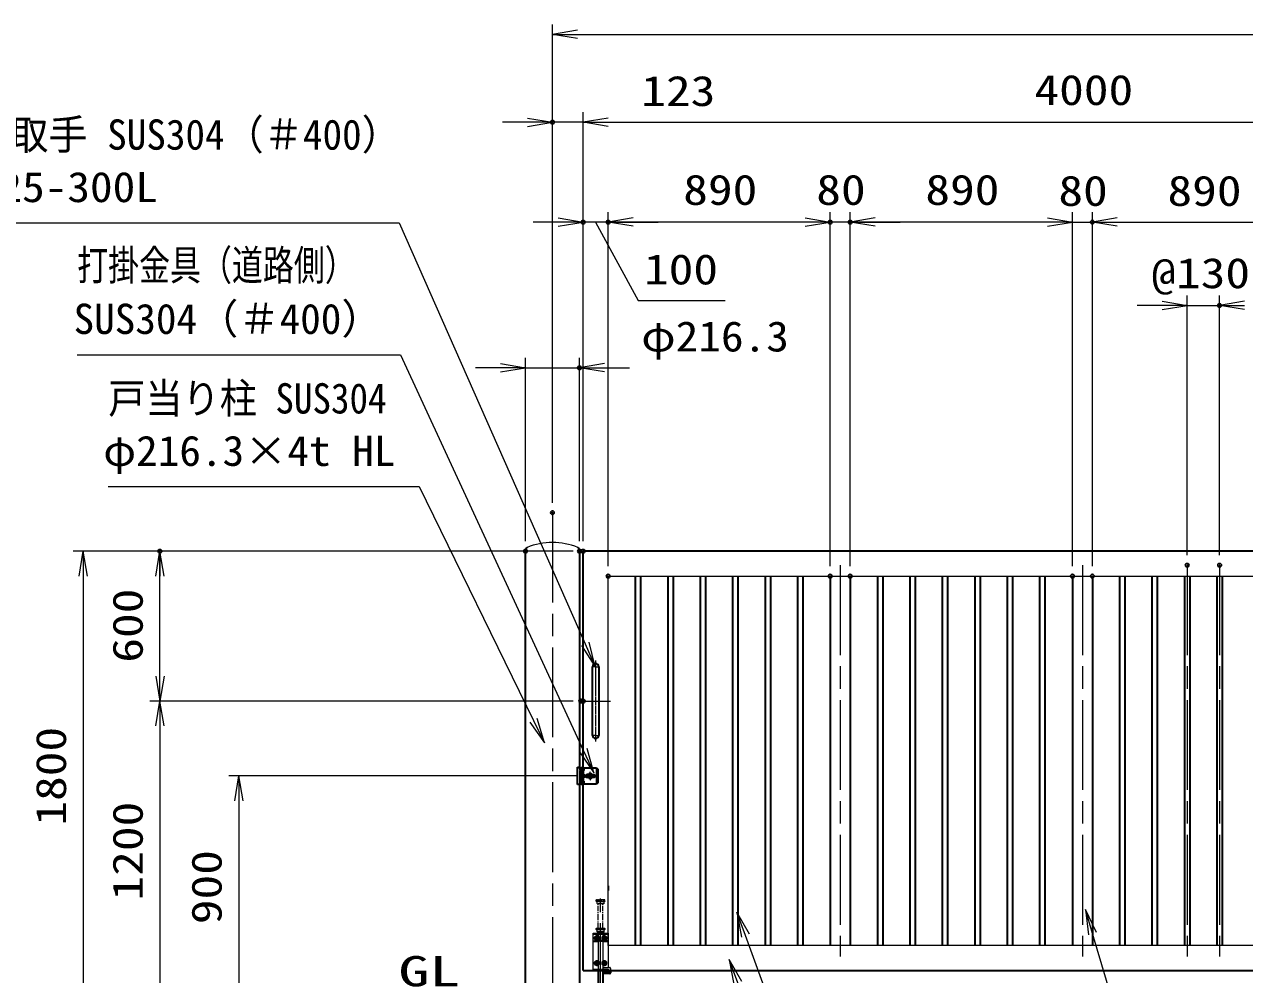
# Model space of a CAD drawing. Units: millimetres at full size. Extents: x -11880 to 11880, y -8400 to 8400.
# Drawn here: x -1381 to 3508, y -549 to 3257 of the extents above; entities that cross this region are included whole.
import ezdxf
from ezdxf.enums import TextEntityAlignment as Align

# ---------------------------------------------------------------- set-up
doc = ezdxf.new("R2010")
doc.units = ezdxf.units.MM
doc.header["$LTSCALE"] = 30
doc.header["$PDMODE"] = 32
doc.header["$PDSIZE"] = 15
for name, pattern in [('DASHED', [7.5, 6, -1.5]), ('USER1', [18, 12, -1.5, 3, -1.5]), ('USER2', [9, 6, -0.75, 1.5, -0.75]), ('USER3', [1.125, 0.75, -0.125, 0.125, -0.125])]:
    doc.linetypes.add(name, pattern=pattern)
for name, color, linetype, lineweight in [('0-1_外形線', 7, 'Continuous', 35), ('0-2_軸線', 200, 'USER1', 15), ('0-3_細線', 2, 'Continuous', 35), ('0-4_寸法線', 4, 'Continuous', 18), ('0-5_0', 7, 'Continuous', 18), ('0-7_隠れ線', 140, 'DASHED', 18), ('0-E_AM_0N', 7, 'Continuous', 50), ('1-0_AM_7N', 6, 'USER2', 18), ('1-2_想像線', 112, 'USER3', 15)]:
    doc.layers.add(name, color=color, linetype=linetype, lineweight=lineweight)
doc.layers.add('0-6_Defpoints', color=7, linetype='Continuous')
doc.layers.add('1-3_文字2', color=254, linetype='Continuous')
doc.styles.add('ＭＳ ゴシック', font='')
doc.styles.get('ＭＳ ゴシック').set_extended_font_data('MS Gothic')

# ---------------------------------------------------------------- blocks, each defined once
blk = doc.blocks.new('_Open')
at = {"layer": '0-5_0', "color": 4}
blk.add_line((-30, 5), (0, 0), dxfattribs=at)
blk.add_lwpolyline([(-30, -5), (0, 0), (-30, 0)], dxfattribs=at)
blk = doc.blocks.new('A$C130E4F3B')
at = {"layer": '0-1_外形線'}
for p, q in [((-375, -4125), (-375, 4125)), ((375, 4125), (375, -4125))]:
    blk.add_line(p, q, dxfattribs=at)
for centre, start, end in [((0, 4125), 0, 180), ((0, -4125), 180, 0)]:
    blk.add_arc(centre, 375, start, end, dxfattribs=at)
at = {"layer": '0-2_軸線'}
for p, q in [((0, 4877.9), (0, -4877.9)), ((0, 4125), (-412.5, 4125)), ((0, 4125), (412.5, 4125)), ((0, -4125), (-412.5, -4125)), ((0, -4125), (412.5, -4125))]:
    blk.add_line(p, q, dxfattribs=at)
at = {"layer": '0-2_軸線', "linetype": 'USER2'}
blk.add_line((-1779.7, 0), (1779.7, 0), dxfattribs=at)
blk = doc.blocks.new('U30')
at = {"layer": '0-E_AM_0N'}
blk.add_lwpolyline([(645, 3787.4), (450, 3674.8), (255, 3787.4), (255, 4012.6), (450, 4125.2), (645, 4012.6)], close=True, dxfattribs=at)
blk.add_circle((450, 3900), 195, dxfattribs=at)
blk.add_circle((450, 3900), 195, dxfattribs=at)
at = {"layer": '1-0_AM_7N'}
for p, q in [((697.7, 3900), (202.3, 3900)), ((450, 4147.7), (450, 3652.3))]:
    blk.add_line(p, q, dxfattribs=at)
blk = doc.blocks.new('U31')
at = {"layer": '0-E_AM_0N'}
blk.add_lwpolyline([(-255, 3787.4), (-450, 3674.8), (-645, 3787.4), (-645, 4012.6), (-450, 4125.2), (-255, 4012.6)], close=True, dxfattribs=at)
blk.add_circle((-450, 3900), 195, dxfattribs=at)
blk.add_circle((-450, 3900), 195, dxfattribs=at)
at = {"layer": '1-0_AM_7N'}
for p, q in [((-202.3, 3900), (-697.7, 3900)), ((-450, 4147.7), (-450, 3652.3))]:
    blk.add_line(p, q, dxfattribs=at)
blk = doc.blocks.new('U32')
at = {"layer": '0-E_AM_0N'}
blk.add_lwpolyline([(645, 787.4), (450, 674.8), (255, 787.4), (255, 1012.6), (450, 1125.2), (645, 1012.6)], close=True, dxfattribs=at)
blk.add_circle((450, 900), 195, dxfattribs=at)
blk.add_circle((450, 900), 195, dxfattribs=at)
at = {"layer": '1-0_AM_7N'}
for p, q in [((697.7, 900), (202.3, 900)), ((450, 1147.7), (450, 652.3))]:
    blk.add_line(p, q, dxfattribs=at)
blk = doc.blocks.new('U33')
at = {"layer": '0-E_AM_0N'}
blk.add_lwpolyline([(-255, 787.4), (-450, 674.8), (-645, 787.4), (-645, 1012.6), (-450, 1125.2), (-255, 1012.6)], close=True, dxfattribs=at)
blk.add_circle((-450, 900), 195, dxfattribs=at)
blk.add_circle((-450, 900), 195, dxfattribs=at)
at = {"layer": '1-0_AM_7N'}
for p, q in [((-202.3, 900), (-697.7, 900)), ((-450, 1147.7), (-450, 652.3))]:
    blk.add_line(p, q, dxfattribs=at)
blk = doc.blocks.new('S56')
at = {"layer": '0-4_寸法線'}
for points in [[(22615939.4, 80384407.4), (22667515.4, 80384407.4), (22689879.3, 80333799.8), (22691091.9, 80331055.8)], [(22689422, 80333597.7), (22691091.9, 80331055.8), (22690336.7, 80334001.9)]]:
    blk.add_lwpolyline(points, dxfattribs=at)
at = {"layer": '0-4_寸法線', "color": 254, "style": 'ＭＳ ゴシック'}
for s, width, p in [('両取手 SUS304（＃400）', 0.95, (22615939.4, 80392108)), ('φ25-300L', 1.1, (22615334.6, 80385808))]:
    blk.add_text(s, height=3637, dxfattribs=dict(at, width=width)).set_placement(p, align=Align.BOTTOM_LEFT)
blk = doc.blocks.new('S57')
at = {"layer": '0-4_寸法線'}
for points in [[(22628815.3, 80368561.1), (22667690.5, 80368561.1), (22689653, 80321031.1), (22690911.4, 80318307.7)], [(22689199.1, 80320821.3), (22690911.4, 80318307.7), (22690106.9, 80321240.8)]]:
    blk.add_lwpolyline(points, dxfattribs=at)
at = {"layer": '0-4_寸法線', "color": 254, "style": 'ＭＳ ゴシック', "width": 0.75}
blk.add_text('打掛金具（道路側）', height=3637, dxfattribs=at).set_placement((22628815.3, 80376412.8), align=Align.BOTTOM_LEFT)
at = {"layer": '0-4_寸法線', "color": 254, "style": 'ＭＳ ゴシック'}
blk.add_text('SUS304（＃400）', height=3637, dxfattribs=at).set_placement((22628383.3, 80369961.6), align=Align.BOTTOM_LEFT)
blk = doc.blocks.new('PRCIRCLE')
at = {"layer": '0-5_0'}
blk.add_line((-30, 0), (30, 0), dxfattribs=at)
blk = doc.blocks.new('fhfhsfhshs')
at = {"layer": '0-1_外形線'}
blk.add_line((-856.2, -975), (-856.2, 975), dxfattribs=at)
blk.add_line((-856.2, -975), (-856.2, 975), dxfattribs=at)
at = {"layer": '0-2_軸線'}
for p, q in [((-1050, 1105.8), (-1050, -1105.8)), ((0, 0), (-541.4, 0)), ((0, 0), (0, 541.4)), ((0, 0), (541.4, 0)), ((0, 0), (0, -541.4))]:
    blk.add_line(p, q, dxfattribs=at)
at = {"layer": '0-3_細線'}
for p, q in [((-1536.3, -1035), (-1536.3, 1035)), ((-1536.3, 1035), (-1230, 1035)), ((-1230, 1035), (-1230, -1035)), ((-1230, 975), (-870, 975)), ((-780, 630), (-1230, 630)), ((-780, 225), (-1230, 225)), ((-870, 975), (750, 975)), ((-870, 975), (-870, -975)), ((-780, 975), (-780, 630)), ((-780, 225), (-780, -225)), ((-450, 150), (-259.8, 150)), ((-420, -75), (-420, 75)), ((-420, 75), (420, 75)), ((259.8, 150), (450, 150)), ((420, 75), (420, -75)), ((750, 975), (900, 825)), ((750, 975), (750, -975)), ((900, 825), (900, -825)), ((-1230, -1035), (-1536.3, -1035)), ((-780, -225), (-1230, -225)), ((-1230, -630), (-780, -630)), ((-870, -975), (-1230, -975)), ((750, -975), (-870, -975)), ((-780, -630), (-780, -975)), ((-450, -150), (-259.8, -150)), ((420, -75), (-420, -75)), ((259.8, -150), (450, -150)), ((900, -825), (750, -975))]:
    blk.add_line(p, q, dxfattribs=at)
for centre, radius, start, end in [((-450, 0), 150, 90, 270), ((0, 0), 300, 30, 150), ((450, 0), 150, 270, 90), ((0, 0), 300, 210, 330)]:
    blk.add_arc(centre, radius, start, end, dxfattribs=at)
at = {"layer": '0-7_隠れ線'}
for p, q in [((-1536.3, 975), (-1230, 975)), ((-1290, 1035), (-1290, -1035)), ((-1140, 975), (-1140, -975)), ((-960, 975), (-960, -975)), ((-1536.3, -975), (-1230, -975))]:
    blk.add_line(p, q, dxfattribs=at)
at = {"layer": '0-7_隠れ線', "xscale": 12.5, "yscale": 12.5}
blk.add_blockref('PRCIRCLE', (0, 0), dxfattribs=at)
blk = doc.blocks.new('S58')
at = {"layer": '0-4_寸法線'}
for points in [[(22632556.6, 80352704), (22669934.2, 80352704), (22683657.9, 80324614.8), (22684974.8, 80321919.3)], [(22683208.6, 80324395.3), (22684974.8, 80321919.3), (22684107.1, 80324834.3)]]:
    blk.add_lwpolyline(points, dxfattribs=at)
at = {"layer": '0-4_寸法線', "color": 254, "style": 'ＭＳ ゴシック'}
for s, width, p in [('戸当り柱 SUS304', 0.9, (22632556.6, 80360404.5)), ('φ216.3×4t HL', 1.05, (22631951.8, 80354104.5))]:
    blk.add_text(s, height=3637, dxfattribs=dict(at, width=width)).set_placement(p, align=Align.BOTTOM_LEFT)
blk = doc.blocks.new('S64')
at = {"layer": '0-4_寸法線'}
for points in [[(22759559.1, 80246683.9), (22725032.7, 80246683.9), (22708214.7, 80293054), (22707191.9, 80295874.2)], [(22708684.8, 80293224.5), (22707191.9, 80295874.2), (22707744.7, 80292883.5)]]:
    blk.add_lwpolyline(points, dxfattribs=at)
at = {"layer": '0-4_寸法線', "color": 254, "style": 'ＭＳ ゴシック'}
for s, width, p in [('SUS304', 1.2, (22728800.7, 80254384.5)), ('100x50x2t HL', 1.15, (22728368.7, 80248084.5))]:
    blk.add_text(s, height=3637, dxfattribs=dict(at, width=width)).set_placement(p, align=Align.BOTTOM_LEFT)
blk = doc.blocks.new('S65')
at = {"layer": '0-4_寸法線'}
for points in [[(22758121.8, 80262960.6), (22722155.4, 80262960.6), (22709144.7, 80298740.7), (22708119.5, 80301560.1)], [(22709614.6, 80298911.6), (22708119.5, 80301560.1), (22708674.8, 80298569.9)]]:
    blk.add_lwpolyline(points, dxfattribs=at)
at = {"layer": '0-4_寸法線', "color": 254, "style": 'ＭＳ ゴシック', "width": 1.2}
for s, p in [('SUS304', (22725923.4, 80270661.2)), ('30x20x1.5t HL', (22725923.4, 80264361.2))]:
    blk.add_text(s, height=3637, dxfattribs=at).set_placement(p, align=Align.BOTTOM_LEFT)
blk = doc.blocks.new('S66')
at = {"layer": '0-4_寸法線'}
for points in [[(22793733.3, 80263240.8), (22761510.9, 80263240.8), (22750856.2, 80298992.8), (22749999.4, 80301867.8)], [(22751335.4, 80299135.6), (22749999.4, 80301867.8), (22750377.1, 80298850)]]:
    blk.add_lwpolyline(points, dxfattribs=at)
at = {"layer": '0-4_寸法線', "color": 254, "style": 'ＭＳ ゴシック'}
for s, width, p in [('SUS304', 1.2, (22765278.9, 80270941.4)), ('80x40x2t HL', 1.15, (22765278.9, 80264641.4))]:
    blk.add_text(s, height=3637, dxfattribs=dict(at, width=width)).set_placement(p, align=Align.BOTTOM_LEFT)

msp = doc.modelspace()

# ---------------------------------------------------------------- linework, layer by layer
at = {"layer": '0-1_外形線'}
for p, q in [((626.89, -634.37), (626.89, 1146.63)), ((843.19, 1146.63), (843.19, 281.13)), ((4858.04, 1146.63), (858.04, 1146.63)), ((858.04, 279.13), (858.04, 1146.63)), ((1068.04, -433.37), (1068.04, 1046.63)), ((1088.04, 1046.63), (1088.04, -433.37)), ((1198.04, -433.37), (1198.04, 1046.63)), ((1218.04, 1046.63), (1218.04, -433.37)), ((1328.04, -433.37), (1328.04, 1046.63)), ((1348.04, 1046.63), (1348.04, -433.37)), ((1458.04, -433.37), (1458.04, 1046.63)), ((1478.04, 1046.63), (1478.04, -433.37)), ((1588.04, -433.37), (1588.04, 1046.63)), ((1608.04, 1046.63), (1608.04, -433.37)), ((1718.04, -433.37), (1718.04, 1046.63)), ((1738.04, 1046.63), (1738.04, -433.37)), ((1848.04, 1046.63), (1848.04, -433.37)), ((1928.04, 1046.63), (1928.04, -433.37)), ((2038.04, -433.37), (2038.04, 1046.63)), ((2058.04, 1046.63), (2058.04, -433.37)), ((2168.04, -433.37), (2168.04, 1046.63)), ((2188.04, 1046.63), (2188.04, -433.37)), ((2298.04, -433.37), (2298.04, 1046.63)), ((2318.04, 1046.63), (2318.04, -433.37)), ((2428.04, -433.37), (2428.04, 1046.63)), ((2448.04, 1046.63), (2448.04, -433.37)), ((2558.04, -433.37), (2558.04, 1046.63)), ((2578.04, 1046.63), (2578.04, -433.37)), ((2688.04, -433.37), (2688.04, 1046.63)), ((2708.04, 1046.63), (2708.04, -433.37)), ((2818.04, 1046.63), (2818.04, -433.37)), ((2898.04, 1046.63), (2898.04, -433.37)), ((3008.04, -433.37), (3008.04, 1046.63)), ((3028.04, 1046.63), (3028.04, -433.37)), ((3138.04, -433.37), (3138.04, 1046.63)), ((3158.04, 1046.63), (3158.04, -433.37)), ((3268.04, -433.37), (3268.04, 1046.63)), ((3288.04, 1046.63), (3288.04, -433.37)), ((3398.04, -433.37), (3398.04, 1046.63)), ((3418.04, 1046.63), (3418.04, -433.37)), ((843.19, 212.13), (843.19, -634.37)), ((858.04, -533.37), (858.04, 214.13)), ((958.04, -193.87), (958.04, -212.87)), ((858.04, -533.37), (4858.04, -533.37)), ((918.54, -533.37), (918.54, -651.37)), ((937.54, -533.37), (937.54, -651.37)), ((967.54, -533.37), (967.54, -542.37)), ((964.54, -545.37), (937.54, -545.37))]:
    msp.add_line(p, q, dxfattribs=at)
msp.add_lwpolyline([(960.54, -533.37), (960.54, -538.37), (937.54, -538.37)], dxfattribs=at)
for centre, radius, start, end in [((646.89, 1146.63), 20, 131.40962, 180), ((823.19, 1146.63), 20, 0, 48.59038), ((964.54, -542.37), 3, 270, 0)]:
    msp.add_arc(centre, radius, start, end, dxfattribs=at)
at = {"layer": '0-2_軸線'}
for p, q in [((735.04, 1301.2), (735.04, -772.95)), ((1888.04, 1090.63), (1888.04, -477.37)), ((2858.04, 1090.63), (2858.04, -477.37)), ((3278.04, 1090.63), (3278.04, -477.37)), ((3408.04, 1090.63), (3408.04, -477.37)), ((928.04, -703.79), (928.04, -244.72))]:
    msp.add_line(p, q, dxfattribs=at)
at = {"layer": '0-4_寸法線'}
for p, q in [((735.04, 1341.2), (735.04, 3257.2)), ((735.04, 3217.2), (4988.04, 3217.2)), ((735.04, 1341.2), (735.04, 2905.19)), ((858.04, 1186.63), (858.04, 2905.19)), ((858.04, 1186.63), (858.04, 2905.19)), ((635.04, 2865.19), (535.04, 2865.19)), ((858.04, 2865.19), (735.04, 2865.19)), ((858.04, 2865.19), (4858.04, 2865.19)), ((958.04, 2865.19), (1058.04, 2865.19)), ((858.04, 1186.63), (858.04, 2505.19)), ((958.04, 1086.63), (958.04, 2505.19)), ((958.04, 1086.63), (958.04, 2505.19)), ((1848.04, 1086.63), (1848.04, 2505.19)), ((1848.04, 1086.63), (1848.04, 2505.19)), ((1928.04, 1086.63), (1928.04, 2505.19)), ((1928.04, 1086.63), (1928.04, 2505.19)), ((2818.04, 1086.63), (2818.04, 2505.19)), ((2818.04, 1086.63), (2818.04, 2505.19)), ((2898.04, 1086.63), (2898.04, 2505.19)), ((2898.04, 1086.63), (2898.04, 2505.19)), ((758.04, 2465.19), (658.04, 2465.19)), ((958.04, 2465.19), (858.04, 2465.19)), ((1848.04, 2465.19), (958.04, 2465.19)), ((1058.04, 2465.19), (1158.04, 2465.19)), ((1748.04, 2465.19), (1648.04, 2465.19)), ((1928.04, 2465.19), (1848.04, 2465.19)), ((2818.04, 2465.19), (1928.04, 2465.19)), ((2028.04, 2465.19), (2128.04, 2465.19)), ((2718.04, 2465.19), (2618.04, 2465.19)), ((2818.04, 2465.19), (2898.04, 2465.19)), ((2898.04, 2465.19), (3788.04, 2465.19)), ((2998.04, 2465.19), (3098.04, 2465.19)), ((3278.04, 1130.63), (3278.04, 2171.37)), ((3408.04, 1130.63), (3408.04, 2171.37)), ((3178.04, 2131.37), (3078.04, 2131.37)), ((3278.04, 2131.37), (3408.04, 2131.37)), ((626.89, 1186.63), (626.89, 1921.81)), ((843.19, 1186.63), (843.19, 1921.81)), ((526.89, 1881.81), (426.89, 1881.81)), ((626.89, 1881.81), (843.19, 1881.81)), ((943.19, 1881.81), (1043.19, 1881.81)), ((818.04, 1146.63), (-1184.55, 1146.63)), ((-1144.55, 1146.63), (-1144.55, -653.37)), ((818.04, 1146.63), (-877.35, 1146.63)), ((-837.35, 546.63), (-837.35, 1146.63)), ((818.04, 546.63), (-877.35, 546.63)), ((808.72, 546.63), (-877.35, 546.63)), ((-837.35, 546.63), (-837.35, -653.37)), ((837.64, 246.63), (-561.24, 246.63)), ((-521.24, 246.63), (-521.24, -653.37))]:
    msp.add_line(p, q, dxfattribs=at)
msp.add_lwpolyline([(908.04, 2465.19), (1078.53, 2150.47), (1427.33, 2150.47)], dxfattribs=at)
at = {"layer": '0-5_0'}
for p, q in [((958.04, -193.87), (958.04, 1046.63)), ((958.04, 1046.63), (4758.04, 1046.63))]:
    msp.add_line(p, q, dxfattribs=at)
msp.add_lwpolyline([(4758.04, 1046.63), (4758.04, -433.37), (958.04, -433.37), (958.04, -212.87)], dxfattribs=at)
msp.add_arc((735.04, 914.68), 266.94, 67.67999, 112.32001, dxfattribs=at)
at = {"layer": '0-6_Defpoints'}
for p in [(735.04, 2865.19), (858.04, 2465.19), (958.04, 2465.19), (1848.04, 2465.19), (1928.04, 2465.19), (2898.04, 2465.19), (3408.04, 2131.37), (843.19, 1881.81), (735.04, 1301.2), (-837.35, 1146.63), (626.89, 1146.63), (843.19, 1146.63), (858.04, 1146.63), (858.04, 1146.63), (3278.04, 1090.63), (3408.04, 1090.63), (958.04, 1046.63), (1848.04, 1046.63), (1928.04, 1046.63), (2818.04, 1046.63), (2898.04, 1046.63), (848.72, 546.63), (858.04, 546.63), (877.64, 246.63)]:
    msp.add_point(p, dxfattribs=at)
at = {"layer": '0-7_隠れ線'}
for p, q in [((898.04, -383.37), (958.04, -383.37)), ((898.04, -533.37), (898.04, -383.37)), ((958.04, -388.37), (898.04, -388.37)), ((911.54, -363.37), (910.54, -364.37)), ((910.54, -369.37), (910.54, -364.37)), ((945.54, -364.37), (910.54, -364.37)), ((911.54, -370.37), (910.54, -369.37)), ((910.54, -369.37), (945.54, -369.37)), ((911.54, -363.37), (944.54, -363.37)), ((944.54, -370.37), (911.54, -370.37)), ((914.04, -378.37), (914.04, -370.37)), ((914.04, -378.37), (916.04, -380.37)), ((942.04, -378.37), (914.04, -378.37)), ((940.04, -380.37), (916.04, -380.37)), ((918.54, -383.37), (918.54, -380.37)), ((918.54, -388.37), (918.54, -414.37)), ((937.54, -380.37), (937.54, -383.37)), ((937.54, -388.37), (937.54, -399.04)), ((942.04, -378.37), (940.04, -380.37)), ((942.04, -378.37), (942.04, -370.37)), ((944.54, -363.37), (945.54, -364.37)), ((945.54, -369.37), (944.54, -370.37)), ((945.54, -369.37), (945.54, -364.37)), ((958.04, -383.37), (958.04, -521.37)), ((898.04, -414.37), (920.27, -414.37)), ((898.04, -417.37), (920.98, -417.37)), ((918.54, -417.37), (918.54, -528.37)), ((924.06, -412.48), (920.27, -414.37)), ((925.41, -415.16), (920.98, -417.37)), ((924.06, -412.48), (925.41, -415.16)), ((932.01, -412.48), (930.67, -415.16)), ((930.67, -415.16), (935.09, -417.37)), ((935.8, -414.37), (932.01, -412.48)), ((935.09, -417.37), (958.04, -417.37)), ((958.04, -414.37), (935.8, -414.37)), ((937.54, -407.7), (937.54, -414.37)), ((937.54, -417.37), (937.54, -528.37)), ((924.04, -528.37), (898.04, -528.37)), ((924.04, -533.37), (898.04, -533.37)), ((924.04, -528.37), (924.04, -533.37)), ((932.04, -533.37), (924.04, -533.37)), ((958.04, -528.37), (932.04, -528.37)), ((932.04, -528.37), (932.04, -533.37)), ((958.04, -533.37), (932.04, -533.37)), ((937.54, -521.37), (964.54, -521.37)), ((958.04, -528.37), (958.04, -533.37)), ((967.54, -524.37), (967.54, -533.37))]:
    msp.add_line(p, q, dxfattribs=at)
msp.add_lwpolyline([(937.54, -528.37), (960.54, -528.37), (960.54, -533.37)], dxfattribs=at)
msp.add_arc((964.54, -524.37), 3, 0, 90, dxfattribs=at)
at = {"layer": '1-2_想像線'}
for p, q in [((911.54, -249.37), (910.54, -250.37)), ((910.54, -255.37), (910.54, -250.37)), ((945.54, -250.37), (910.54, -250.37)), ((911.54, -256.37), (910.54, -255.37)), ((910.54, -255.37), (945.54, -255.37)), ((911.54, -249.37), (944.54, -249.37)), ((944.54, -256.37), (911.54, -256.37)), ((914.04, -264.37), (914.04, -256.37)), ((914.04, -264.37), (916.04, -266.37)), ((942.04, -264.37), (914.04, -264.37)), ((940.04, -266.37), (916.04, -266.37)), ((918.54, -363.37), (918.54, -266.37)), ((937.54, -363.37), (937.54, -266.37)), ((942.04, -264.37), (940.04, -266.37)), ((942.04, -264.37), (942.04, -256.37)), ((944.54, -249.37), (945.54, -250.37)), ((945.54, -255.37), (944.54, -256.37)), ((945.54, -255.37), (945.54, -250.37))]:
    msp.add_line(p, q, dxfattribs=at)

# ---------------------------------------------------------------- block references
at = {"layer": '0-1_外形線', "xscale": 0.03333333, "yscale": 0.03333333}
for name, p in [('A$C130E4F3B', (908.04, 546.63)), ('fhfhsfhshs', (886.73, 246.63))]:
    msp.add_blockref(name, p, dxfattribs=at)
at = {"layer": '0-4_寸法線', "xscale": 3.333333, "yscale": 3.333333}
for p, rotation in [((735.04, 3217.2), 180), ((858.04, 2865.19), 180), ((858.04, 2865.19), 180), ((958.04, 2465.19), 180), ((958.04, 2465.19), 180), ((1928.04, 2465.19), 180), ((1928.04, 2465.19), 180), ((2898.04, 2465.19), 180), ((2898.04, 2465.19), 180), ((3408.04, 2131.37), 180), ((843.19, 1881.81), 180), ((-1144.55, 1146.63), 90), ((-837.35, 1146.63), 90), ((-837.35, 546.63), 270), ((-837.35, 546.63), 90), ((-521.24, 246.63), 90)]:
    msp.add_blockref('_Open', p, dxfattribs=dict(at, rotation=rotation))
at = {"layer": '0-4_寸法線'}
for name, p, xscale, yscale in [('S56', (-755462.94, -2677017.73), 0.03333333, 0.03333333), ('_Open', (735.04, 2865.19), 3.333333, 3.333333), ('_Open', (858.04, 2465.19), 3.333333, 3.333333), ('_Open', (1848.04, 2465.19), 3.333333, 3.333333), ('_Open', (1848.04, 2465.19), 3.333333, 3.333333), ('_Open', (2818.04, 2465.19), 3.333333, 3.333333), ('_Open', (2818.04, 2465.19), 3.333333, 3.333333), ('S57', (-755462.94, -2677017.73), 0.03333333, 0.03333333), ('_Open', (3278.04, 2131.37), 3.333333, 3.333333), ('_Open', (626.89, 1881.81), 3.333333, 3.333333), ('S58', (-755462.94, -2677017.73), 0.03333333, 0.03333333), ('S66', (-755462.94, -2677017.73), 0.03333333, 0.03333333), ('S65', (-755462.94, -2677017.73), 0.03333333, 0.03333333), ('S64', (-755462.94, -2677017.73), 0.03333333, 0.03333333)]:
    msp.add_blockref(name, p, dxfattribs=dict(at, xscale=xscale, yscale=yscale))
at = {"layer": '0-E_AM_0N', "xscale": 0.03333333, "yscale": 0.03333333}
for name in ['U31', 'U30', 'U33', 'U32']:
    msp.add_blockref(name, (928.04, -533.37), dxfattribs=at)

# ---------------------------------------------------------------- texts
at = {"layer": '0-4_寸法線', "color": 254, "style": 'ＭＳ ゴシック'}
for s, width, p in [('123', 1.2, (1090.95, 2893.87)), ('4000', 1.2, (2666.04, 2897.87)), ('890', 1.2, (1259.04, 2497.87)), ('80', 1.2, (1792.04, 2497.87)), ('890', 1.2, (2229.04, 2497.87)), ('80', 1.2, (2762.04, 2493.87)), ('890', 1.2, (3199.04, 2493.87)), ('100', 1.2, (1101.73, 2179.16)), ('@130', 1.2, (3134.24, 2164.06)), ('φ216.3', 1.1, (1090.9, 1910.49))]:
    msp.add_text(s, height=121.2, dxfattribs=dict(at, width=width)).set_placement(p, align=Align.BOTTOM_LEFT)
at = {"layer": '0-4_寸法線', "color": 254, "style": 'ＭＳ ゴシック', "width": 1.2}
for s, p in [('600', (-870.03, 700.23)), ('1800', (-1177.23, 47.43)), ('1200', (-870.03, -252.57)), ('900', (-553.92, -347.37))]:
    msp.add_text(s, height=121.2, rotation=90, dxfattribs=at).set_placement(p, align=Align.BOTTOM_LEFT)
at = {"layer": '1-3_文字2', "style": 'ＭＳ ゴシック', "width": 1.5}
msp.add_text('GL', height=121.2, dxfattribs=at).set_placement((118.1, -632.67), align=Align.BOTTOM_LEFT)

doc.saveas('drawing.dxf')
